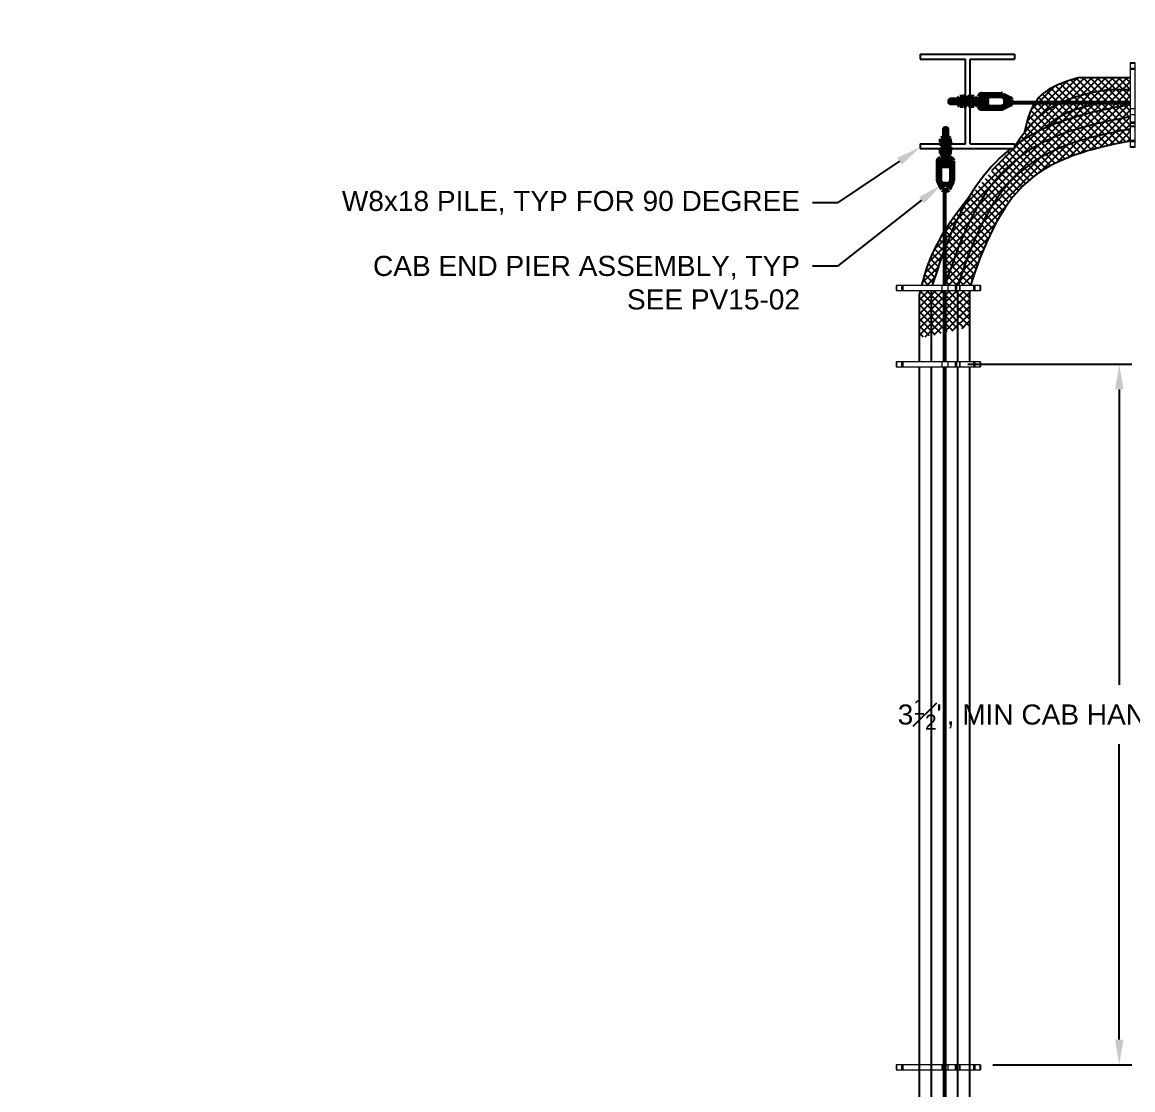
# Model space of a CAD drawing. Header units: inches. Extents: x -1851 to 6314, y -1304 to 4687.
# Drawn here: x 5502.66 to 5508.19, y 1828.3 to 1833.62 of the extents above; entities that cross this region are included whole.
import ezdxf
from ezdxf import colors
from ezdxf.entities.mleader import LeaderData, LeaderLine
from ezdxf.math import Vec2, Vec3

# ---------------------------------------------------------------- set-up
doc = ezdxf.new("R2010")
doc.units = ezdxf.units.IN
doc.header["$MEASUREMENT"] = 0
for name, color, linetype in [('DC Homerun', 8, 'Continuous'), ('E-DETL-CAB', 1, 'Continuous'), ('E-DETL-DF', 6, 'Continuous'), ('G-ANNO-TEXT', 1, 'Continuous'), ('S-BEAM', 7, 'Continuous'), ('WIRE MANAGEMENT', 4, 'Continuous'), ('XREF', 7, 'Continuous')]:
    doc.layers.add(name, color=color, linetype=linetype)
doc.layers.add('G-ANNO-NONPLOT', color=181, linetype='Continuous', plot=False)
doc.styles.add('NEI-A', font='arial.ttf')
doc.dimstyles.new('NEI-A', dxfattribs={"dimtxt": 0.1, "dimasz": 0.125, "dimexe": 0.0625, "dimexo": 0.0625, "dimgap": 0.0625, "dimtad": 0, "dimtih": 1, "dimtoh": 1, "dimdec": 4, "dimzin": 3, "dimdsep": 46, "dimlunit": 4, "dimtxsty": 'NEI-A', "dimcen": 0, "dimadec": 0, "dimazin": 0, "dimtfac": 0.75, "dimtdec": 4, "dimtofl": 0, "dimtmove": 0, "dimatfit": 3, "dimfxl": 1, "dimfrac": 1, "dimtolj": 1, "dimtzin": 0, "dimarcsym": 0})
pattern_1 = [(45, (-1886764.283495, -208742.922025), (-0.01767766952966, 0.01767766952966), []), (135, (-1886764.283495, -208742.922025), (-0.01767766952966, -0.01767766952966), [])]

# ---------------------------------------------------------------- blocks, each defined once
blk = doc.blocks.new('WBEAM')
at = {"layer": 'S-BEAM', "flags": 128}
for points in [[(1892263.8, 210565.29), (1892263.8, 210564.74)], [(1892263.8, 210565.29), (1892274.48, 210565.29)], [(1892274.48, 210565.29), (1892274.48, 210564.74)], [(1892263.8, 210564.74), (1892268.9, 210564.74)], [(1892268.9, 210555.16), (1892268.9, 210564.74)], [(1892269.46, 210564.74), (1892274.48, 210564.74)], [(1892269.46, 210555.16), (1892269.46, 210564.74)], [(1892263.8, 210555.16), (1892268.9, 210555.16)], [(1892263.8, 210554.62), (1892274.48, 210554.62)], [(1892269.46, 210555.16), (1892274.48, 210555.16)]]:
    blk.add_lwpolyline(points, dxfattribs=at)
at = {"layer": 'XREF', "flags": 128}
for points in [[(1892263.8, 210555.16), (1892263.8, 210554.62)], [(1892274.48, 210555.16), (1892274.48, 210554.62)]]:
    blk.add_lwpolyline(points, dxfattribs=at)
blk = doc.blocks.new('HANGER TOP')
at = {"layer": 'WIRE MANAGEMENT', "color": 4, "linetype": 'Continuous', "lineweight": 18, "elevation": 0.12, "flags": 128}
blk.add_lwpolyline([(1892241.66, 210595.8), (1892241.16, 210595.8), (1892241.16, 210587.4), (1892241.66, 210587.4)], close=True, dxfattribs=at)
for points in [[(1892241.66, 210595.8), (1892241.16, 210595.8)], [(1892241.66, 210595.74), (1892241.16, 210595.74)], [(1892241.66, 210595.26), (1892241.16, 210595.26)], [(1892241.66, 210595.13), (1892241.16, 210595.13)], [(1892241.66, 210591.22), (1892241.16, 210591.22)], [(1892241.66, 210590.64), (1892241.16, 210590.64)], [(1892241.66, 210589.91), (1892241.16, 210589.91)], [(1892241.66, 210589.77), (1892241.16, 210589.77)], [(1892241.66, 210589.49), (1892241.16, 210589.49)], [(1892241.66, 210589.43), (1892241.16, 210589.43)], [(1892241.66, 210588.09), (1892241.16, 210588.09)], [(1892241.66, 210587.95), (1892241.16, 210587.95)], [(1892241.66, 210587.46), (1892241.16, 210587.46)], [(1892241.66, 210587.4), (1892241.16, 210587.4)]]:
    blk.add_lwpolyline(points, dxfattribs=at)
blk = doc.blocks.new('*D70')
at = {"layer": 'Defpoints', "color": 0, "transparency": 16777216}
for p in [(5507.3044, 1831.9133, 0.0059), (5507.4298, 1828.4258, 0.0059), (5508.1219, 1828.4258)]:
    blk.add_point(p, dxfattribs=at)
at = {"layer": 'G-ANNO-TEXT', "color": 0, "lineweight": -2, "transparency": 16777216}
for p, q in [((5507.3669, 1831.9133), (5508.1844, 1831.9133)), ((5508.1219, 1831.7883), (5508.1219, 1830.3173)), ((5508.1219, 1828.5508), (5508.1219, 1830.0219)), ((5507.4923, 1828.4258), (5508.1844, 1828.4258))]:
    blk.add_line(p, q, dxfattribs=at)
at = {"layer": 'G-ANNO-TEXT', "color": 0, "transparency": 16777216}
for points in [[(5508.1011, 1831.7883), (5508.1428, 1831.7883), (5508.1219, 1831.9133)], [(5508.1011, 1828.5508), (5508.1428, 1828.5508), (5508.1219, 1828.4258)]]:
    blk.add_solid(points, dxfattribs=at)
at = {"layer": 'G-ANNO-TEXT', "color": 0, "transparency": 16777216, "insert": (5508.1219, 1830.1696), "char_height": 0.1, "attachment_point": 5, "style": 'NEI-A'}
blk.add_mtext('\\A1;3{\\H0.75x;\\S1#2;}", MIN CAB HANGER SPACING', dxfattribs=at)

msp = doc.modelspace()

# ---------------------------------------------------------------- hatches: boundary and pattern name
at = {"layer": 'DC Homerun'}
h = msp.add_hatch(dxfattribs=at)
h.set_pattern_fill('ANSI37', color=256, scale=0.2)
h.set_pattern_definition(pattern_1)
edge = h.paths.add_edge_path(flags=17)
edge.add_spline(control_points=[(5507.38044, 1832.30602), (5507.44237, 1832.49549), (5507.60116, 1832.88957), (5507.98201, 1832.98696), (5508.17686, 1833.02491)], knot_values=[0.1103675, 0.1103675, 0.1103675, 0.1103675, 0.701939, 1.2530209, 1.2530209, 1.2530209, 1.2530209], degree=3, periodic=0)
edge.add_line((5508.17686, 1833.02491), (5508.17686, 1833.0839))
edge.add_spline(control_points=[(5508.17686, 1833.0839), (5508.10156, 1833.07025), (5508.0264, 1833.05487), (5507.83467, 1833.00021), (5507.72146, 1832.95172), (5507.53522, 1832.78931), (5507.4685, 1832.68102), (5507.37727, 1832.48305), (5507.34667, 1832.39604), (5507.31912, 1832.30602)], knot_values=[0.0977109, 0.0977109, 0.0977109, 0.0977109, 0.3105822, 0.3105822, 0.6594064, 0.6594064, 1.0082305, 1.0082305, 1.2658446, 1.2658446, 1.2658446, 1.2658446], degree=3, periodic=0)
edge.add_line((5507.31912, 1832.30602), (5507.38044, 1832.30602))
edge = h.paths.add_edge_path()
edge.add_spline(control_points=[(5507.31912, 1832.30602), (5507.34667, 1832.39604), (5507.37727, 1832.48305), (5507.4685, 1832.68102), (5507.53522, 1832.78931), (5507.72146, 1832.95172), (5507.83467, 1833.00021), (5508.0264, 1833.05487), (5508.10156, 1833.07025), (5508.17686, 1833.0839)], knot_values=[0.0977109, 0.0977109, 0.0977109, 0.0977109, 0.355325, 0.355325, 0.7041491, 0.7041491, 1.0529733, 1.0529733, 1.2658446, 1.2658446, 1.2658446, 1.2658446], degree=3, periodic=0)
edge.add_line((5508.17686, 1833.0839), (5508.17686, 1833.14488))
edge.add_spline(control_points=[(5508.17686, 1833.14488), (5508.09834, 1833.13083), (5508.01879, 1833.11489), (5507.81984, 1833.05867), (5507.70063, 1833.00934), (5507.46607, 1832.81322), (5507.38379, 1832.65554), (5507.29905, 1832.44124), (5507.27833, 1832.38023), (5507.25559, 1832.31681)], knot_values=[0.0877468, 0.0877468, 0.0877468, 0.0877468, 0.3073503, 0.3073503, 0.6474861, 0.6474861, 1.0960401, 1.0960401, 1.2753767, 1.2753767, 1.2753767, 1.2753767], degree=3, periodic=0)
edge.add_line((5507.25559, 1832.31681), (5507.25559, 1832.30602))
edge.add_line((5507.25559, 1832.30602), (5507.31912, 1832.30602))
edge = h.paths.add_edge_path()
edge.add_spline(control_points=[(5507.25559, 1832.31681), (5507.27833, 1832.38023), (5507.29905, 1832.44124), (5507.38379, 1832.65554), (5507.46607, 1832.81322), (5507.70063, 1833.00934), (5507.81984, 1833.05867), (5508.01879, 1833.11489), (5508.09834, 1833.13083), (5508.17686, 1833.14488)], knot_values=[0.0877468, 0.0877468, 0.0877468, 0.0877468, 0.2670834, 0.2670834, 0.7156374, 0.7156374, 1.0557732, 1.0557732, 1.2753767, 1.2753767, 1.2753767, 1.2753767], degree=3, periodic=0)
edge.add_line((5508.17686, 1833.14488), (5508.17686, 1833.20583))
edge.add_spline(control_points=[(5508.17686, 1833.20583), (5508.09558, 1833.19146), (5508.01191, 1833.17504), (5507.86828, 1833.13488), (5507.80737, 1833.11419), (5507.7481, 1833.08711)], knot_values=[0.0779894, 0.0779894, 0.0779894, 0.0779894, 0.3035114, 0.3035114, 0.4671348, 0.4671348, 0.4671348, 0.4671348], degree=3, periodic=0)
edge.add_spline(control_points=[(5507.7481, 1833.08711), (5507.69729, 1833.06389), (5507.64769, 1833.03598), (5507.60066, 1833.00174)], knot_values=[0.4671348, 0.4671348, 0.4671348, 0.4671348, 0.6073856, 0.6073856, 0.6073856, 0.6073856], degree=3, periodic=0)
edge.add_line((5507.60066, 1833.00174), (5507.60066, 1832.9872))
edge.add_line((5507.60066, 1832.9872), (5507.58134, 1832.9872))
edge.add_spline(control_points=[(5507.58134, 1832.9872), (5507.57906, 1832.98543), (5507.5768, 1832.98365), (5507.44219, 1832.87641), (5507.35548, 1832.72975), (5507.27996, 1832.55623), (5507.2676, 1832.52551), (5507.25559, 1832.49376)], knot_values=[0.6267451, 0.6267451, 0.6267451, 0.6267451, 0.6336272, 0.6336272, 1.0369608, 1.0369608, 1.1239174, 1.1239174, 1.1239174, 1.1239174], degree=3, periodic=0)
edge.add_line((5507.25559, 1832.49376), (5507.25559, 1832.31681))
edge = h.paths.add_edge_path()
edge.add_spline(control_points=[(5507.19, 1832.30602), (5507.20358, 1832.3467), (5507.21759, 1832.38874), (5507.24559, 1832.47516)], knot_values=[1.1907845, 1.1907845, 1.1907845, 1.1907845, 1.2804489, 1.2804489, 1.2804489, 1.2804489], degree=3, periodic=0)
edge.add_line((5507.24559, 1832.47516), (5507.24559, 1832.57061))
edge.add_spline(control_points=[(5507.24559, 1832.57061), (5507.21017, 1832.50618), (5507.17296, 1832.4325), (5507.14909, 1832.35272), (5507.13697, 1832.30602)], knot_values=[0.2750099, 0.2750099, 0.2750099, 0.2750099, 0.3809926, 0.5250081, 0.5250081, 0.5250081, 0.5250081], degree=3, periodic=0)
edge.add_line((5507.13697, 1832.30602), (5507.19, 1832.30602))
edge = h.paths.add_edge_path(flags=17)
edge.add_spline(control_points=[(5507.25559, 1832.49376), (5507.2676, 1832.52551), (5507.27996, 1832.55623), (5507.35548, 1832.72975), (5507.44219, 1832.87641), (5507.5768, 1832.98365), (5507.57906, 1832.98543), (5507.58134, 1832.9872)], knot_values=[0.6267451, 0.6267451, 0.6267451, 0.6267451, 0.7137017, 0.7137017, 1.1170353, 1.1170353, 1.1239174, 1.1239174, 1.1239174, 1.1239174], degree=3, periodic=0)
edge.add_spline(control_points=[(5507.37484, 1832.74705), (5507.33312, 1832.69309), (5507.29184, 1832.63892), (5507.25559, 1832.58246)], knot_values=[0.019846, 0.019846, 0.019846, 0.019846, 0.2211707, 0.2211707, 0.2211707, 0.2211707], degree=3, periodic=0)
edge.add_line((5507.25559, 1832.58246), (5507.25559, 1832.49376))
edge = h.paths.add_edge_path()
edge.add_spline(control_points=[(5507.7481, 1833.08711), (5507.80737, 1833.11419), (5507.86828, 1833.13488), (5508.01191, 1833.17504), (5508.09558, 1833.19146), (5508.17686, 1833.20583)], knot_values=[0.0779894, 0.0779894, 0.0779894, 0.0779894, 0.2416127, 0.2416127, 0.4671348, 0.4671348, 0.4671348, 0.4671348], degree=3, periodic=0)
edge.add_line((5508.17686, 1833.20583), (5508.17686, 1833.21176))
edge.add_line((5508.17686, 1833.21176), (5508.02479, 1833.21176))
edge.add_spline(control_points=[(5508.02479, 1833.21176), (5507.98424, 1833.2039), (5507.9456, 1833.19471), (5507.84547, 1833.16148), (5507.79411, 1833.13211), (5507.7481, 1833.08711)], knot_values=[0.129207, 0.129207, 0.129207, 0.129207, 0.2532489, 0.2532489, 0.4780576, 0.4780576, 0.4780576, 0.4780576], degree=3, periodic=0)
edge = h.paths.add_edge_path(flags=17)
edge.add_line((5508.17686, 1833.28176), (5508.07592, 1833.28176))
edge.add_spline(control_points=[(5508.07592, 1833.28176), (5507.99894, 1833.26928), (5507.92379, 1833.25406), (5507.84722, 1833.22176)], knot_values=[0.0685531, 0.0685531, 0.0685531, 0.0685531, 0.2906424, 0.2906424, 0.2906424, 0.2906424], degree=3, periodic=0)
edge.add_line((5507.84722, 1833.22176), (5508.17686, 1833.22176))
edge.add_line((5508.17686, 1833.22176), (5508.17686, 1833.28176))
edge = h.paths.add_edge_path()
edge.add_line((5508.17686, 1833.34176), (5507.9272, 1833.34176))
edge.add_spline(control_points=[(5507.9272, 1833.34176), (5507.84153, 1833.31811), (5507.75824, 1833.28974), (5507.71088, 1833.22877), (5507.7082, 1833.22176)], knot_values=[0.0363101, 0.0363101, 0.0363101, 0.0363101, 0.2797256, 0.2859057, 0.2859057, 0.2859057, 0.2859057], degree=3, periodic=0)
edge.add_line((5507.7082, 1833.22176), (5507.84722, 1833.22176))
edge.add_spline(control_points=[(5507.84722, 1833.22176), (5507.92379, 1833.25406), (5507.99894, 1833.26928), (5508.07592, 1833.28176)], knot_values=[0.0685531, 0.0685531, 0.0685531, 0.0685531, 0.2906424, 0.2906424, 0.2906424, 0.2906424], degree=3, periodic=0)
edge.add_line((5508.07592, 1833.28176), (5508.17686, 1833.28176))
edge.add_line((5508.17686, 1833.28176), (5508.17686, 1833.34176))
edge = h.paths.add_edge_path()
edge.add_spline(control_points=[(5507.7481, 1833.08711), (5507.79411, 1833.13211), (5507.84547, 1833.16148), (5507.9456, 1833.19471), (5507.98424, 1833.2039), (5508.02479, 1833.21176)], knot_values=[0.129207, 0.129207, 0.129207, 0.129207, 0.3540156, 0.3540156, 0.4780576, 0.4780576, 0.4780576, 0.4780576], degree=3, periodic=0)
edge.add_line((5508.02479, 1833.21176), (5507.82125, 1833.21176))
edge.add_spline(control_points=[(5507.82125, 1833.21176), (5507.79803, 1833.20049), (5507.71383, 1833.15097), (5507.65048, 1833.07043), (5507.60692, 1833.00625)], knot_values=[0.3301894, 0.3301894, 0.3301894, 0.3301894, 0.4102878, 0.6358108, 0.6358108, 0.6358108, 0.6358108], degree=3, periodic=0)
edge.add_spline(control_points=[(5507.60066, 1833.00174), (5507.64769, 1833.03598), (5507.69729, 1833.06389), (5507.7481, 1833.08711)], knot_values=[0.4671348, 0.4671348, 0.4671348, 0.4671348, 0.6073856, 0.6073856, 0.6073856, 0.6073856], degree=3, periodic=0)
edge = h.paths.add_edge_path(flags=16)
edge.add_spline(control_points=[(5507.60692, 1833.00625), (5507.65048, 1833.07043), (5507.71383, 1833.15097), (5507.79803, 1833.20049), (5507.82125, 1833.21176)], knot_values=[0.3301894, 0.3301894, 0.3301894, 0.3301894, 0.5557124, 0.6358108, 0.6358108, 0.6358108, 0.6358108], degree=3, periodic=0)
edge.add_line((5507.82125, 1833.21176), (5507.69916, 1833.21176))
edge.add_spline(control_points=[(5507.69916, 1833.21176), (5507.67356, 1833.17035), (5507.66009, 1833.11793), (5507.64837, 1833.06392)], knot_values=[0.3059718, 0.3059718, 0.3059718, 0.3059718, 0.4612056, 0.4612056, 0.4612056, 0.4612056], degree=3, periodic=0)
h = msp.add_hatch(dxfattribs=at)
h.set_pattern_fill('ANSI37', color=256, scale=0.2)
h.set_pattern_definition(pattern_1)
edge = h.paths.add_edge_path()
edge.add_line((5507.37559, 1832.28102), (5507.31559, 1832.28102))
edge.add_line((5507.31559, 1832.28102), (5507.31559, 1832.08604))
edge.add_spline(control_points=[(5507.31559, 1832.08604), (5507.32898, 1832.08944), (5507.34901, 1832.09476), (5507.36895, 1832.10044), (5507.37559, 1832.10237)], knot_values=[0.2476919, 0.2476919, 0.2476919, 0.2476919, 0.2891767, 0.3099253, 0.3099253, 0.3099253, 0.3099253], degree=3, periodic=0)
edge.add_line((5507.37559, 1832.10237), (5507.37559, 1832.28102))
edge = h.paths.add_edge_path()
edge.add_line((5507.24559, 1832.28102), (5507.18559, 1832.28102))
edge.add_line((5507.18559, 1832.28102), (5507.18559, 1832.05665))
edge.add_spline(control_points=[(5507.18559, 1832.05665), (5507.20563, 1832.06074), (5507.22564, 1832.06497), (5507.24559, 1832.06941)], knot_values=[0.1143794, 0.1143794, 0.1143794, 0.1143794, 0.175703, 0.175703, 0.175703, 0.175703], degree=3, periodic=0)
edge.add_line((5507.24559, 1832.06941), (5507.24559, 1832.28102))
edge = h.paths.add_edge_path()
edge.add_line((5507.18559, 1832.28102), (5507.13064, 1832.28102))
edge.add_spline(control_points=[(5507.13064, 1832.28102), (5507.12893, 1832.27415), (5507.12725, 1832.26727), (5507.12559, 1832.26038)], knot_values=[0.5506426, 0.5506426, 0.5506426, 0.5506426, 0.5717367, 0.5717367, 0.5717367, 0.5717367], degree=3, periodic=0)
edge.add_line((5507.12559, 1832.26038), (5507.12559, 1832.04476))
edge.add_spline(control_points=[(5507.12559, 1832.04476), (5507.14561, 1832.04863), (5507.16562, 1832.05257), (5507.18559, 1832.05665)], knot_values=[0.0532771, 0.0532771, 0.0532771, 0.0532771, 0.1143794, 0.1143794, 0.1143794, 0.1143794], degree=3, periodic=0)
edge.add_line((5507.18559, 1832.05665), (5507.18559, 1832.28102))
edge = h.paths.add_edge_path()
edge.add_line((5507.31559, 1832.28102), (5507.25559, 1832.28102))
edge.add_line((5507.25559, 1832.28102), (5507.25559, 1832.07165))
edge.add_spline(control_points=[(5507.25559, 1832.07165), (5507.27565, 1832.07619), (5507.29566, 1832.08096), (5507.31559, 1832.08604)], knot_values=[0.1859537, 0.1859537, 0.1859537, 0.1859537, 0.2476919, 0.2476919, 0.2476919, 0.2476919], degree=3, periodic=0)
edge.add_line((5507.31559, 1832.08604), (5507.31559, 1832.28102))

# ---------------------------------------------------------------- linework, layer by layer
at = {"layer": 'E-DETL-CAB', "lineweight": 70}
for p, q in [((5507.58388, 1833.21583), (5507.58388, 1833.22768)), ((5507.25098, 1832.77958), (5507.26283, 1832.77958))]:
    msp.add_line(p, q, dxfattribs=at)
for points in [[(5507.32532, 1833.22762), (5507.27985, 1833.22762, 0.414223), (5507.27829, 1833.22613)], [(5507.34625, 1833.21059), (5507.32766, 1833.21059, -0.2202827), (5507.32761, 1833.23289, -0.5637763), (5507.32761, 1833.24157)], [(5507.34615, 1833.24157, -0.5637763), (5507.34615, 1833.23289, -0.2202827), (5507.34615, 1833.21063, -0.5637763), (5507.34615, 1833.20194)], [(5507.3999, 1833.21059), (5507.38146, 1833.21059, -0.2202827), (5507.38141, 1833.23289, -0.5637763), (5507.38141, 1833.24157)], [(5507.39979, 1833.24157, -0.5637763), (5507.39979, 1833.23289, -0.2202827), (5507.39979, 1833.21063, -0.5637763), (5507.39979, 1833.20194)], [(5507.45849, 1833.21059), (5507.44005, 1833.21059, -0.2202827), (5507.44, 1833.23289, -0.5637763), (5507.44, 1833.24157)], [(5507.44927, 1833.25105), (5507.53443, 1833.25105, -0.1164291), (5507.53697, 1833.25044)], [(5507.45838, 1833.24157, -0.5637763), (5507.45838, 1833.23289, -0.2202827), (5507.45838, 1833.21063, -0.5637763), (5507.45838, 1833.20194)], [(5507.54822, 1833.24497, -0.2840779), (5507.55474, 1833.23434), (5507.55474, 1833.2159)], [(5507.27829, 1833.21738, 0.414223), (5507.27985, 1833.2159), (5507.32532, 1833.2159)], [(5507.57755, 1833.20668), (5507.53958, 1833.18777, -0.1164312), (5507.53443, 1833.18652), (5507.43755, 1833.18652, -0.4142113), (5507.42568, 1833.19832)], [(5507.53697, 1833.19308, -0.1164291), (5507.53443, 1833.19246), (5507.44927, 1833.19246, -0.4142113), (5507.4374, 1833.20426)], [(5507.55474, 1833.2159), (5507.55474, 1833.20918, -0.2840779), (5507.54822, 1833.19871)], [(5507.25253, 1833.08517, 0.414223), (5507.25104, 1833.08361), (5507.25104, 1833.03814)], [(5507.26276, 1833.03814), (5507.26276, 1833.08361, 0.414223), (5507.26128, 1833.08517)], [(5507.27672, 1833.01731, -0.5637763), (5507.26803, 1833.01731, -0.2202827), (5507.24578, 1833.01731, -0.5637763), (5507.23709, 1833.01731)], [(5507.24573, 1833.0172), (5507.24573, 1833.03579, -0.2202827), (5507.26803, 1833.03584, -0.5637763), (5507.27672, 1833.03584)], [(5507.27672, 1832.96366, -0.5637763), (5507.26803, 1832.96367, -0.2202827), (5507.24578, 1832.96367, -0.5637763), (5507.23709, 1832.96366)], [(5507.24573, 1832.96356), (5507.24573, 1832.982, -0.2202827), (5507.26803, 1832.98204, -0.5637763), (5507.27672, 1832.98205)], [(5507.24183, 1832.7859), (5507.22292, 1832.82387, -0.1164312), (5507.22167, 1832.82903), (5507.22167, 1832.9259, -0.4142113), (5507.23347, 1832.93778)], [(5507.22823, 1832.82649, -0.1164291), (5507.22761, 1832.82903), (5507.22761, 1832.91418, -0.4142113), (5507.2394, 1832.92606)], [(5507.27672, 1832.90507, -0.5637763), (5507.26803, 1832.90507, -0.2202827), (5507.24578, 1832.90507, -0.5637763), (5507.23709, 1832.90507)], [(5507.24573, 1832.90497), (5507.24573, 1832.9234, -0.2202827), (5507.26803, 1832.92345, -0.5637763), (5507.27672, 1832.92345)], [(5507.2862, 1832.91418), (5507.2862, 1832.82903, -0.1164291), (5507.28558, 1832.82649)], [(5507.25104, 1832.80872), (5507.24433, 1832.80872, -0.2840779), (5507.23385, 1832.81524)], [(5507.28011, 1832.81524, -0.2840779), (5507.26948, 1832.80872), (5507.25104, 1832.80872)]]:
    msp.add_lwpolyline(points, format="xyb", dxfattribs=at)
for points in [[(5507.27844, 1833.22605), (5507.27844, 1833.2173)], [(5507.27985, 1833.22684), (5507.27985, 1833.21652)], [(5507.28282, 1833.22684), (5507.28282, 1833.21652)], [(5507.28563, 1833.22684), (5507.28563, 1833.21652)], [(5507.2886, 1833.22684), (5507.2886, 1833.21652)], [(5507.29157, 1833.22684), (5507.29157, 1833.21652)], [(5507.29454, 1833.22684), (5507.29454, 1833.21652)], [(5507.29735, 1833.22684), (5507.29735, 1833.21652)], [(5507.30032, 1833.22684), (5507.30032, 1833.21652)], [(5507.30329, 1833.22684), (5507.30329, 1833.21652)], [(5507.30625, 1833.22684), (5507.30625, 1833.21652)], [(5507.30907, 1833.22684), (5507.30907, 1833.21652)], [(5507.31204, 1833.22684), (5507.31204, 1833.21652)], [(5507.315, 1833.22684), (5507.315, 1833.21652)], [(5507.31797, 1833.22684), (5507.31797, 1833.21652)], [(5507.32079, 1833.22684), (5507.32079, 1833.21652)], [(5507.32375, 1833.22684), (5507.32375, 1833.21652)], [(5507.32532, 1833.20621), (5507.32532, 1833.23715)], [(5507.34625, 1833.24168), (5507.32766, 1833.24168)], [(5507.34625, 1833.23277), (5507.32766, 1833.23277)], [(5507.37896, 1833.20621), (5507.37896, 1833.23715)], [(5507.3999, 1833.24168), (5507.38146, 1833.24168)], [(5507.3999, 1833.23277), (5507.38146, 1833.23277)], [(5507.4024, 1833.20621), (5507.4024, 1833.23715)], [(5507.42583, 1833.22762), (5507.4024, 1833.22762)], [(5507.42583, 1833.19824), (5507.42583, 1833.24512)], [(5507.43755, 1833.25684), (5507.53443, 1833.25684)], [(5507.43755, 1833.20418), (5507.43755, 1833.23934)], [(5507.45849, 1833.24168), (5507.44005, 1833.24168)], [(5507.45849, 1833.23277), (5507.44005, 1833.23277)], [(5507.46099, 1833.20621), (5507.46099, 1833.23715)], [(5507.53708, 1833.25043), (5507.54833, 1833.2448)], [(5507.53958, 1833.25559), (5507.57755, 1833.23668)], [(5507.34625, 1833.20184), (5507.32766, 1833.20184)], [(5507.3999, 1833.20184), (5507.38146, 1833.20184)], [(5507.42583, 1833.2159), (5507.4024, 1833.2159)], [(5507.45849, 1833.20184), (5507.44005, 1833.20184)], [(5507.54833, 1833.19871), (5507.53708, 1833.19309)], [(5507.26198, 1833.08361), (5507.25167, 1833.08361)], [(5507.26198, 1833.08064), (5507.25167, 1833.08064)], [(5507.26198, 1833.07782), (5507.25167, 1833.07782)], [(5507.26198, 1833.07486), (5507.25167, 1833.07486)], [(5507.26198, 1833.07189), (5507.25167, 1833.07189)], [(5507.26198, 1833.06892), (5507.25167, 1833.06892)], [(5507.26198, 1833.06611), (5507.25167, 1833.06611)], [(5507.26198, 1833.06314), (5507.25167, 1833.06314)], [(5507.26198, 1833.06017), (5507.25167, 1833.06017)], [(5507.26198, 1833.0572), (5507.25167, 1833.0572)], [(5507.2612, 1833.08501), (5507.25245, 1833.08501)], [(5507.23698, 1833.0172), (5507.23698, 1833.03579)], [(5507.24136, 1833.03814), (5507.27229, 1833.03814)], [(5507.26198, 1833.05439), (5507.25167, 1833.05439)], [(5507.26198, 1833.05142), (5507.25167, 1833.05142)], [(5507.26198, 1833.04845), (5507.25167, 1833.04845)], [(5507.26198, 1833.04548), (5507.25167, 1833.04548)], [(5507.26198, 1833.04267), (5507.25167, 1833.04267)], [(5507.26198, 1833.0397), (5507.25167, 1833.0397)], [(5507.26792, 1833.0172), (5507.26792, 1833.03579)], [(5507.27683, 1833.0172), (5507.27683, 1833.03579)], [(5507.23698, 1832.96356), (5507.23698, 1832.982)], [(5507.24136, 1832.9845), (5507.27229, 1832.9845)], [(5507.24136, 1832.96106), (5507.27229, 1832.96106)], [(5507.25104, 1832.93762), (5507.25104, 1832.96106)], [(5507.26276, 1832.93762), (5507.26276, 1832.96106)], [(5507.26792, 1832.96356), (5507.26792, 1832.982)], [(5507.27683, 1832.96356), (5507.27683, 1832.982)], [(5507.23339, 1832.93762), (5507.28026, 1832.93762)], [(5507.23698, 1832.90497), (5507.23698, 1832.9234)], [(5507.23933, 1832.9259), (5507.27448, 1832.9259)], [(5507.24136, 1832.90247), (5507.27229, 1832.90247)], [(5507.26792, 1832.90497), (5507.26792, 1832.9234)], [(5507.27683, 1832.90497), (5507.27683, 1832.9234)], [(5507.29198, 1832.9259), (5507.29198, 1832.82903)], [(5507.23386, 1832.81512), (5507.22823, 1832.82637)], [(5507.29073, 1832.82387), (5507.27183, 1832.7859)], [(5507.28558, 1832.82637), (5507.27995, 1832.81512)]]:
    msp.add_lwpolyline(points, dxfattribs=at)
for points in [[(5507.34875, 1833.19824), (5507.34875, 1833.24512), (5507.35157, 1833.24512), (5507.35157, 1833.19824)], [(5507.37625, 1833.19824), (5507.37625, 1833.24512), (5507.37907, 1833.24512), (5507.37907, 1833.19824)], [(5507.23339, 1833.0147), (5507.28026, 1833.0147), (5507.28026, 1833.01189), (5507.23339, 1833.01189)], [(5507.23339, 1832.9872), (5507.28026, 1832.9872), (5507.28026, 1832.98439), (5507.23339, 1832.98439)]]:
    msp.add_lwpolyline(points, close=True, dxfattribs=at)
at = {"layer": 'E-DETL-CAB', "flags": 128}
for points in [[(5507.46083, 1833.22176), (5507.46099, 1833.22176)], [(5507.46083, 1833.21176), (5507.46099, 1833.21176)], [(5507.58261, 1833.22176), (5508.17686, 1833.22176)], [(5507.58261, 1833.21176), (5508.17686, 1833.21176)], [(5507.24559, 1832.78164), (5507.24559, 1832.30602)], [(5507.25559, 1832.78164), (5507.25559, 1832.30602)], [(5507.24559, 1832.28102), (5507.24559, 1831.92584)], [(5507.25559, 1832.28102), (5507.25559, 1831.92584)], [(5507.24559, 1831.90084), (5507.24559, 1824.92584)], [(5507.25559, 1831.90084), (5507.25559, 1824.92584)]]:
    msp.add_lwpolyline(points, dxfattribs=at)
at = {"layer": 'E-DETL-CAB', "lineweight": 70}
for centre, radius, start, end in [((5507.43747, 1833.2452), 0.0118, 90.00022, 179.99978), ((5507.44919, 1833.23941), 0.0118, 90.00022, 179.99978), ((5507.53435, 1833.2452), 0.0118, 63.43533, 89.99979), ((5507.57216, 1833.22629), 0.0118, 6.77932, 63.43483), ((5507.33024, 1833.20629), 0.00508, 121.17345, 238.82655), ((5507.38404, 1833.20629), 0.00508, 121.17345, 238.82655), ((5507.44263, 1833.20629), 0.00508, 121.17345, 238.82655), ((5507.57216, 1833.21723), 0.0118, 296.56517, 353.22068), ((5507.24143, 1833.03322), 0.00508, 31.17345, 148.82655), ((5507.24143, 1832.97942), 0.00508, 31.17345, 148.82655), ((5507.24143, 1832.92082), 0.00508, 31.17345, 148.82655), ((5507.27456, 1832.91426), 0.0118, 0.00022, 89.99978), ((5507.28034, 1832.92598), 0.0118, 0.00022, 89.99978), ((5507.25237, 1832.79129), 0.0118, 206.56517, 263.22068), ((5507.26143, 1832.79129), 0.0118, 276.77932, 333.43483), ((5507.28034, 1832.82911), 0.0118, 333.43533, 359.99979)]:
    msp.add_arc(centre, radius, start, end, dxfattribs=at)
at = {"layer": 'E-DETL-DF', "flags": 128}
for points in [[(5507.9272, 1833.34176), (5508.17686, 1833.34176)], [(5508.07592, 1833.28176), (5508.17686, 1833.28176)], [(5507.12559, 1832.26038), (5507.12559, 1831.92584)], [(5507.18559, 1832.28102), (5507.18559, 1831.92584)], [(5507.31559, 1832.28102), (5507.31559, 1831.92584)], [(5507.37559, 1832.28102), (5507.37559, 1831.92584)], [(5507.12559, 1831.90084), (5507.12559, 1824.92584)], [(5507.18559, 1831.90084), (5507.18559, 1824.92584)], [(5507.31559, 1831.90084), (5507.31559, 1824.92584)], [(5507.37559, 1831.90084), (5507.37559, 1824.92584)]]:
    msp.add_lwpolyline(points, dxfattribs=at)
at = {"layer": 'E-DETL-DF'}
for points, knots in [([(5507.9272, 1833.34176), (5507.84153, 1833.31811), (5507.75824, 1833.28974), (5507.71088, 1833.22877), (5507.7082, 1833.22176)], [0.03631013, 0.03631013, 0.03631013, 0.03631013, 0.27972561, 0.28590575, 0.28590575, 0.28590575, 0.28590575]), ([(5508.17686, 1833.20583), (5508.09558, 1833.19146), (5508.01191, 1833.17504), (5507.81652, 1833.1204), (5507.70256, 1833.07593), (5507.60066, 1833.00174)], [0.07798936, 0.07798936, 0.07798936, 0.07798936, 0.30351142, 0.30351142, 0.60738556, 0.60738556, 0.60738556, 0.60738556]), ([(5507.82125, 1833.21176), (5507.79803, 1833.20049), (5507.71383, 1833.15097), (5507.65048, 1833.07043), (5507.60692, 1833.00625)], [0.33018941, 0.33018941, 0.33018941, 0.33018941, 0.41028783, 0.63581084, 0.63581084, 0.63581084, 0.63581084]), ([(5508.02479, 1833.21176), (5507.98424, 1833.2039), (5507.9456, 1833.19471), (5507.84547, 1833.16148), (5507.79411, 1833.13211), (5507.7481, 1833.08711)], [0.12920697, 0.12920697, 0.12920697, 0.12920697, 0.25324888, 0.25324888, 0.47805755, 0.47805755, 0.47805755, 0.47805755]), ([(5508.17686, 1833.14488), (5508.09834, 1833.13083), (5508.01879, 1833.11489), (5507.81984, 1833.05867), (5507.70063, 1833.00934), (5507.46607, 1832.81322), (5507.38379, 1832.65554), (5507.29905, 1832.44124), (5507.27833, 1832.38023), (5507.25559, 1832.31681)], [0.0877468, 0.0877468, 0.0877468, 0.0877468, 0.3073503, 0.3073503, 0.6474861, 0.6474861, 1.0960401, 1.0960401, 1.2753767, 1.2753767, 1.2753767, 1.2753767]), ([(5508.17686, 1833.0839), (5508.10156, 1833.07025), (5508.0264, 1833.05487), (5507.83467, 1833.00021), (5507.72146, 1832.95172), (5507.53522, 1832.78931), (5507.4685, 1832.68102), (5507.37727, 1832.48305), (5507.34667, 1832.39604), (5507.31912, 1832.30602)], [0.0977109, 0.0977109, 0.0977109, 0.0977109, 0.3105822, 0.3105822, 0.6594064, 0.6594064, 1.0082305, 1.0082305, 1.2658446, 1.2658446, 1.2658446, 1.2658446]), ([(5508.17686, 1833.02491), (5507.98201, 1832.98696), (5507.60116, 1832.88957), (5507.44237, 1832.49549), (5507.38044, 1832.30602)], [0.1103675, 0.1103675, 0.1103675, 0.1103675, 0.6614494, 1.2530209, 1.2530209, 1.2530209, 1.2530209]), ([(5507.58134, 1832.9872), (5507.57906, 1832.98543), (5507.5768, 1832.98365), (5507.44219, 1832.87641), (5507.35548, 1832.72975), (5507.27996, 1832.55623), (5507.2676, 1832.52551), (5507.25559, 1832.49376)], [0.62674512, 0.62674512, 0.62674512, 0.62674512, 0.63362722, 0.63362722, 1.0369608, 1.0369608, 1.12391742, 1.12391742, 1.12391742, 1.12391742]), ([(5507.24559, 1832.57061), (5507.21017, 1832.50618), (5507.17296, 1832.4325), (5507.14909, 1832.35272), (5507.13697, 1832.30602)], [0.27500987, 0.27500987, 0.27500987, 0.27500987, 0.3809926, 0.52500811, 0.52500811, 0.52500811, 0.52500811])]:
    msp.add_open_spline(points, degree=3, knots=knots, dxfattribs=at)
for points in [[(5508.07592, 1833.28176), (5507.99894, 1833.26928), (5507.92379, 1833.25406), (5507.84722, 1833.22176)], [(5507.69916, 1833.21176), (5507.67356, 1833.17035), (5507.66009, 1833.11793), (5507.64837, 1833.06392)], [(5507.37484, 1832.74705), (5507.33312, 1832.69309), (5507.29184, 1832.63892), (5507.25559, 1832.58246)], [(5507.24559, 1832.47516), (5507.21759, 1832.38874), (5507.20358, 1832.3467), (5507.19, 1832.30602)], [(5507.13064, 1832.28102), (5507.12893, 1832.27415), (5507.12725, 1832.26727), (5507.12559, 1832.26038)]]:
    msp.add_open_spline(points, degree=3, dxfattribs=at)
at = {"layer": 'G-ANNO-NONPLOT'}
msp.add_circle((4804.50348, 1837.07734), 1509.43524, dxfattribs=at)

# ---------------------------------------------------------------- block references
at = {"layer": 'E-DETL-CAB', "xscale": 0.05, "yscale": 0.05, "zscale": 0.05}
msp.add_blockref('HANGER TOP', (-89103.88103, -8696.37627), dxfattribs=at)
at = {"layer": 'E-DETL-CAB', "xscale": 0.05000000000000002, "yscale": 0.05000000000000002, "zscale": 0.05000000000000002, "rotation": 90.00000000000001}
for p in [(16036.79988, -92779.77686), (16036.79988, -92780.15705), (16036.79988, -92783.65705)]:
    msp.add_blockref('HANGER TOP', p, dxfattribs=at)
at = {"layer": 'XREF', "xscale": 0.04400000000000001, "yscale": 0.04400000000000001, "zscale": 0.04400000000000001}
msp.add_blockref('WBEAM', (-77752.47633, -7431.41602), dxfattribs=at)

# ---------------------------------------------------------------- dimensions: what is measured, and where the dimension line sits
at = {"layer": 'G-ANNO-TEXT'}
dim = msp.add_linear_dim(base=(5508.12194, 1828.42584), p1=(5507.3044, 1831.91334, 0.00593), p2=(5507.42984, 1828.42584, 0.00593), angle=90, text='<>, MIN CAB HANGER SPACING', dimstyle='NEI-A', dxfattribs=at)
dim.commit()
dim.dimension.update_dxf_attribs({"geometry": '*D70', "text_midpoint": (5508.12194, 1830.16959)})

# ---------------------------------------------------------------- leaders
ml = msp.add_multileader_mtext('Standard', dxfattribs=at)
ml.set_content('W8x18 PILE, TYP FOR 90 DEGREE', color=256, style='NEI-A')
ml.set_leader_properties()
ml.build(insert=Vec2(0, 0))
ml.multileader.update_dxf_attribs({"dogleg_length": 0.125, "arrow_head_size": 0.125})
ctx = ml.context
ctx.base_point, ctx.char_height, ctx.arrow_head_size, ctx.landing_gap_size, ctx.plane_origin = Vec3(5504.19561, 1832.71679, 9.40659), 0.1, 0.125, 0.0625, Vec3(5510.21448, 1830.30974, 9.40659)
ctx.text_align_type = 2
notes = []
notes.append((ctx, [(1, (1, 1, 0), (5506.71887, 1832.71679, 9.40659), (-1, 0), 0.125, [(0, [(5507.13063, 1832.99393, 9.40659)], 0, [])])]))
ctx.mtext.insert, ctx.mtext.alignment, ctx.mtext.flow_direction = Vec3(5506.53137, 1832.77668, 9.40659), 3, 5
ml = msp.add_multileader_mtext('Standard', dxfattribs=at)
ml.set_content('CAB END PIER ASSEMBLY, TYP \\PSEE PV15-02', color=256, style='NEI-A')
ml.set_leader_properties()
ml.build(insert=Vec2(0, 0))
ml.multileader.update_dxf_attribs({"dogleg_length": 0.125, "arrow_head_size": 0.125})
ctx = ml.context
ctx.base_point, ctx.char_height, ctx.arrow_head_size, ctx.landing_gap_size, ctx.plane_origin = Vec3(5504.35475, 1832.4022, 9.40659), 0.1, 0.125, 0.0625, Vec3(5510.21448, 1829.99515, 9.40659)
ctx.text_align_type = 2
notes.append((ctx, [(1, (1, 1, 0), (5506.71887, 1832.4022, 9.40659), (-1, 0), 0.125, [(0, [(5507.23543, 1832.80668, 9.40659)], 0, [])])]))
ctx.mtext.insert, ctx.mtext.alignment, ctx.mtext.flow_direction = Vec3(5506.53137, 1832.45306, 9.40659), 3, 5
for ctx, leaders in notes:
    for number, flags, end, landing, length, lines in leaders:
        leader = LeaderData()
        leader.index, (leader.has_last_leader_line, leader.has_dogleg_vector, leader.attachment_direction) = number, flags
        leader.last_leader_point, leader.dogleg_vector, leader.dogleg_length = Vec3(end), Vec3(landing), length
        for number, points, colour, breaks in lines:
            line = LeaderLine()
            line.index, line.vertices, line.color, line.breaks = number, Vec3.list(points), colors.encode_raw_color(colour), breaks
            leader.lines.append(line)
        ctx.leaders.append(leader)

doc.saveas('drawing.dxf')
